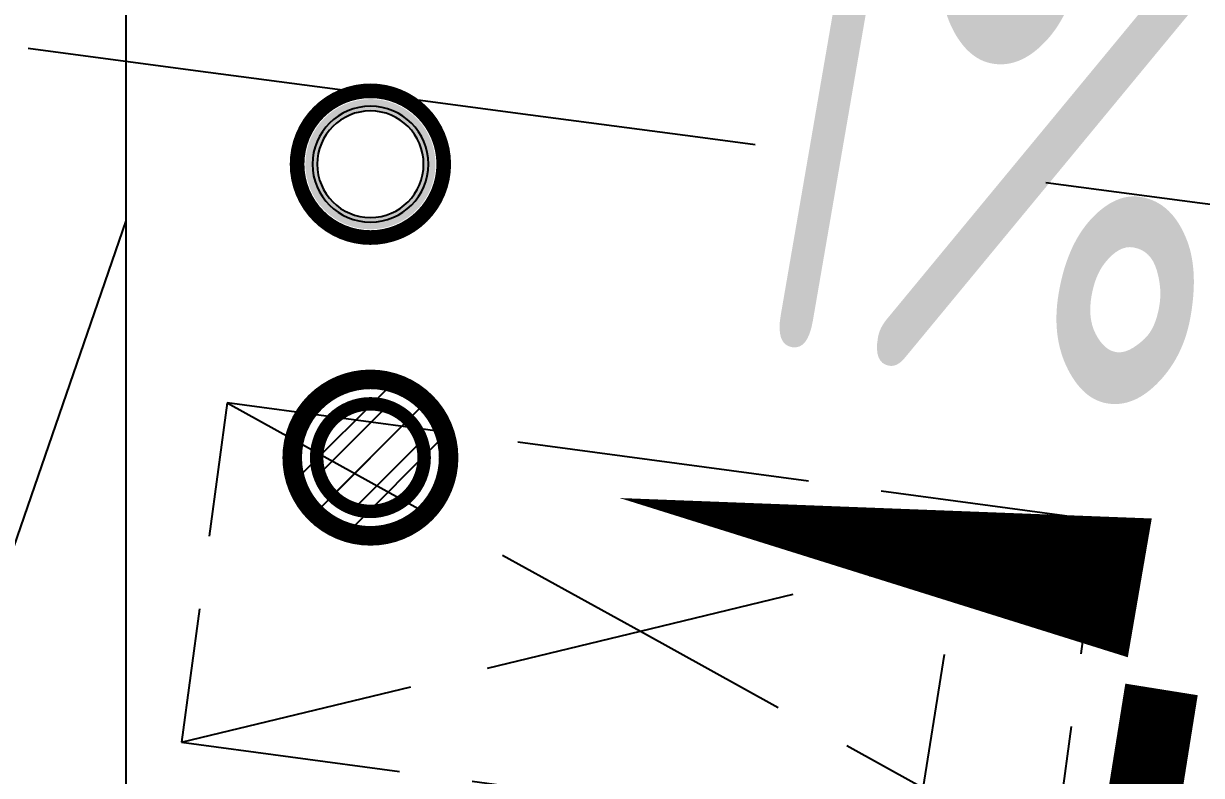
# Model space of a CAD drawing. Header units: inches. Extents: x 0 to 1813292486, y 0 to 3473589894.
# Drawn here: x 600527981 to 600529186, y 3473205584 to 3473206353 of the extents above; entities that cross this region are included whole.
import ezdxf
from ezdxf.enums import TextEntityAlignment as Align

# ---------------------------------------------------------------- set-up
doc = ezdxf.new("R2010")
doc.units = ezdxf.units.IN
doc.header["$LTSCALE"] = 1000
doc.header["$MEASUREMENT"] = 0
doc.linetypes.add('AX-MALL-WALL-P02-QT$0$DASH', pattern=[0.35, 0.25, -0.1])
for name, color, linetype in [('A-Anno-Note', 241, 'Continuous'), ('AX-MALL-DIM-P02$0$A-Anno-Dims', 3, 'Continuous'), ('AX-MALL-DIM-P02$0$A-Anno-Note', 241, 'Continuous'), ('AX-MALL-DIM-SY-P02$0$DIM_IDEN', 3, 'Continuous'), ('AX-MALL-P02-200$0$A-Anno-Note', 241, 'Continuous'), ('AX-MALL-WALL-P02$0$A-Anno-Note', 241, 'Continuous'), ('AX-MALL-WALL-P02-QT$0$A-Detl-Patt', 8, 'Continuous'), ('AX-MALL-WALL-P02-QT$0$A-Detl-Thin', 131, 'Continuous'), ('AX-MALL-WALL-P02-QT$0$A-Fixt', 81, 'Continuous'), ('AX-MALL-WALL-P02-QT$0$A-Wall', 2, 'Continuous'), ('AX-MALL-WALL-P02-QT$0$A-Wall-Patt', 13, 'Continuous'), ('PX-MALL-P02-LG$0$P-Airr-Pipe', 140, 'Continuous'), ('PX-MALL-P02-LG$0$P-Drain-Fldr', 4, 'Continuous'), ('PX-MALL-P02-LG$0$P-Drain-Fldr-ARCH', 161, 'Continuous'), ('PX-MALL-P02-LG$0$P-Drain-Fldr-W100', 4, 'Continuous'), ('PX-MALL-P02-LG$0$P-Drain-Fldr-W50', 4, 'Continuous'), ('PX-MALL-P02-LG$0$P-Pipe-Risr', 7, 'Continuous'), ('PX-MALL-P02-LG$0$P-Pipe-Risr-Arch', 6, 'Continuous'), ('PX-MALL-P02-LG$0$P-Pipe-Risr-W100', 6, 'Continuous'), ('PX-MALL-P02-LG$0$P-Pipe-Risr-W50', 6, 'Continuous')]:
    doc.layers.add(name, color=color, linetype=linetype)
doc.styles.add('AX-MALL-DIM-P02$0$_TCH_DIM', font='gbenor.shx')
doc.styles.add('PX-MALL-P02-LG$0$jzfz', font='gbenor.shx', dxfattribs={"bigfont": 'gbcbig.shx'})

# ---------------------------------------------------------------- blocks, each defined once
blk = doc.blocks.new('AX-MALL-WALL-P02-QT$0$JB-AC(O)-Hide')
for p, q in [((-225, 174.9999999999709), (-450, 174.9999999999709)), ((-450, 174.9999999999709), (-450, 37.4999999999709)), ((-450, 174.9999999999709), (-225, 87.4999999999709)), ((150, 174.9999999999709), (-150, 174.9999999999709)), ((450, 174.9999999999709), (225.0000000000582, 174.9999999999709)), ((225.0000000000582, 87.5), (450, 174.9999999999709)), ((450, 37.4999999999709), (450, 174.9999999999709)), ((-150, 58.33333333331393), (0, -2.91038304567337e-11)), ((0, -2.91038304567337e-11), (150, 58.33333333331393)), ((-150, -58.33333333337214), (0, 0)), ((0, 0), (150, -58.33333333337214)), ((-450, -37.5000000000291), (-450, -175.0000000000291)), ((450, -175.0000000000291), (450, -37.5000000000291)), ((-450, -175.0000000000291), (-225, -87.5000000000291)), ((225.0000000000582, -87.50000000005821), (450, -175.0000000000291)), ((-450, -175.0000000000291), (-225, -175.0000000000291)), ((-150, -175.0000000000291), (150, -175.0000000000291)), ((225.0000000000582, -175.0000000000291), (450, -175.0000000000291))]:
    blk.add_line(p, q)
blk = doc.blocks.new('AX-MALL-WALL-P02-QT$0$tj')
at = {"layer": 'AX-MALL-WALL-P02-QT$0$A-Detl-Patt'}
h = blk.add_hatch(dxfattribs=at)
h.set_pattern_fill('STEEL', color=256, scale=100.0000000000001, angle=50.43183869082386)
h.set_pattern_definition([(75.00000000004839, (-14278.19445574284, 156289.8254051208), (-153.3407249234246, 41.08752340989569), []), (75.00000000004839, (-14317.88195610046, 156358.5661673546), (-153.3407249234246, 41.08752340989569), [])])
edge = h.paths.add_edge_path()
edge.add_line((88101.273016572, 47666.64152574539), (87883.93542659283, 47459.84604215622))
edge.add_line((87883.93542659283, 47459.84604215622), (91571.54751467705, 43584.64122533798))
edge.add_arc((262949.389629302, 558937.705083496), 543101.4133620498, 251.6057364187558, 260.0288666978238)
edge.add_arc((172180.8466627672, -2862.146247219684), 27099.9982179492, 64.7128659603706, 96.9316049602786, ccw=False)
edge.add_arc((262948.9730309481, 558936.3205539446), 543099.9677998082, 261.6155114784545, 271.7251478115656)
edge.add_line((279298.9759148359, 16082.51663446426), (279298.9759315252, 16382.65274763107))
edge.add_arc((262948.9742454757, 558936.3204835369), 542799.9676941936, 261.62020364125146, 271.7261014454634, ccw=False)
edge.add_arc((172180.8456921196, -2862.14609140989), 27400.00151046549, 64.80631838577902, 96.83815911678944)
edge.add_arc((262949.394896181, 558937.7037490648), 542801.4137571028, 251.6136389015772, 260.02417327084333, ccw=False)
edge.add_line((91737.26096642017, 43845.69257831573), (88101.273016572, 47666.64152574539))
blk = doc.blocks.new('AX-MALL-WALL-P02-QT')
at = {"layer": 'AX-MALL-WALL-P02-QT$0$A-Wall-Patt'}
h = blk.add_hatch(dxfattribs=at)
h.set_pattern_fill('普通砖', color=256, scale=200, style=0)
h.set_pattern_definition([(45, (0, 359.0227), (-353.55353201463, 353.55353201463), [])])
h.paths.add_polyline_path([(600332180.6903054, 3473083770.51815), (600332309.3063495, 3473083815.376318), (600335280.1953036, 3473091790.288926), (600335252.6320435, 3473091907.270596), (600335127.6869571, 3473091953.816307), (600332131.1824615, 3473083910.142561)])
at = {"layer": 'AX-MALL-WALL-P02-QT$0$A-Detl-Thin', "linetype": 'AX-MALL-WALL-P02-QT$0$DASH', "ltscale": 3}
for points in [[(600332572.4014926, 3473084808.073072, 0.002611264393098063), (600337554.476346, 3473082190.708711, 0.001755035622317991)], [(600332501.9671997, 3473084619.002655, 0.00256319058968226), (600337394.0175751, 3473082048.641384, 0.002469518154444497)]]:
    blk.add_lwpolyline(points, format="xyb", dxfattribs=at)
at = {"layer": 'AX-MALL-WALL-P02-QT$0$A-Wall'}
blk.add_line((600332309.3063495, 3473083815.376318), (600335280.1953036, 3473091790.288926), dxfattribs=at)
at = {"layer": 'AX-MALL-WALL-P02-QT$0$A-Detl-Thin', "rotation": 339.5681613091762}
blk.add_blockref('AX-MALL-WALL-P02-QT$0$tj', (600144118.6961328, 3473128496.287411), dxfattribs=at)
at = {"layer": 'AX-MALL-WALL-P02-QT$0$A-Fixt', "rotation": 331.8933905104711}
blk.add_blockref('AX-MALL-WALL-P02-QT$0$JB-AC(O)-Hide', (600332880.5676017, 3473083841.709521), dxfattribs=at)
blk = doc.blocks.new('AX-MALL-WALL-P02')
at = {"layer": 'AX-MALL-WALL-P02$0$A-Anno-Note'}
blk.add_blockref('AX-MALL-WALL-P02-QT', (0, 0), dxfattribs=at)
blk = doc.blocks.new('PX-MALL-P02-LG$0$P-Risr')
at = {"layer": 'PX-MALL-P02-LG$0$P-Pipe-Risr-W50'}
h = blk.add_hatch(color=0, dxfattribs=at)
edge = h.paths.add_edge_path()
edge.add_ellipse((0, 0), major_axis=(47.05795628796547, 47.05795628796547), ratio=0.9999999999999695, start_angle=225.0000000000009, end_angle=405.0000000000009, ccw=False)
edge.add_ellipse((0, 0), major_axis=(47.05795628796764, 47.05795628796764), ratio=0.9999999999998785, start_angle=133.9675974886221, end_angle=225.0000000000035, ccw=False)
edge.add_line((-66.53919663240958, 1.199087783927098), (-54.4367953546693, 1.199087783927098))
edge.add_ellipse((0, 0), major_axis=(-38.50196423560672, 38.50196423560672), ratio=0.9999999999999859, start_angle=43.73814098242129, end_angle=134.9999999999996)
edge.add_ellipse((0, 0), major_axis=(38.50196423561096, 38.50196423561096), ratio=0.9999999999998216, start_angle=225.0000000000051, end_angle=405.0000000000051)
edge.add_ellipse((0, 0), major_axis=(38.50196423560679, 38.50196423560679), ratio=0.9999999999999831, start_angle=45.00000000000048, end_angle=133.7381409824204)
edge.add_line((-54.43679535467527, 1.199087783927098), (-66.53919663241555, 1.199087783927098))
edge.add_ellipse((0, 0), major_axis=(-47.05795628796762, 47.05795628796762), ratio=0.9999999999998742, start_angle=-45.00000000000358, end_angle=43.967597488629224, ccw=False)
at = {"layer": 'PX-MALL-P02-LG$0$P-Pipe-Risr-Arch', "ltscale": 0.7}
blk.add_circle((0, 0), 59.29000000000001, dxfattribs=at)
at = {"layer": 'PX-MALL-P02-LG$0$P-Pipe-Risr-W100', "color": 0, "const_width": 15}
blk.add_lwpolyline([(-75, 0, 1), (75, 0, 1)], format="xyb", close=True, dxfattribs=at)
at = {"layer": 'PX-MALL-P02-LG$0$P-Pipe-Risr-W50'}
blk.add_circle((0, 0), 54.45000000000001, dxfattribs=at)
at = {"layer": 'PX-MALL-P02-LG$0$P-Pipe-Risr', "style": 'PX-MALL-P02-LG$0$jzfz', "width": 0.6, "flags": 1}
for tag, p in [('SYS-MARK', (0.3310501334344735, -45.65933377496549)), ('RANGE', (0.3337570973526454, -45.67887874227017))]:
    blk.add_attdef(tag, text='', height=0.015625, dxfattribs=at).set_placement(p, align=Align.MIDDLE)
blk = doc.blocks.new('PX-MALL-P02-LG$0$A$C5A9C1854')
at = {"layer": 'PX-MALL-P02-LG$0$P-Drain-Fldr-W50', "ltscale": 0.7}
for p, q in [((52.36634142632829, -16.81565596791916), (-16.81565596786095, 52.36634142627008)), ((38.89087296527578, -38.89087296521757), (-38.89087296527578, 38.89087296521757)), ((16.81565596797736, -52.36634142627008), (-52.36634142621187, 16.81565596791916))]:
    blk.add_line(p, q, dxfattribs=at)
at = {"layer": 'PX-MALL-P02-LG$0$P-Drain-Fldr-W50', "ltscale": 0.7, "const_width": 13.75}
blk.add_lwpolyline([(-54.99999999994179, 0, 1), (55.00000000005821, 0, 1)], format="xyb", close=True, dxfattribs=at)
blk = doc.blocks.new('PX-MALL-P02-LG$0$A$C7D2520B3')
at = {"layer": 'PX-MALL-P02-LG$0$P-Drain-Fldr', "ltscale": 0.7}
for p, q in [((78.54951213949244, -25.22348395187873), (-25.22348395179142, 78.54951213940512)), ((58.33630944791366, -58.33630944788456), (-58.33630944791366, 58.33630944788456)), ((25.22348395196605, -78.54951213940512), (-78.54951213931781, 25.22348395187873))]:
    blk.add_line(p, q, dxfattribs=at)
at = {"layer": 'PX-MALL-P02-LG$0$P-Drain-Fldr', "ltscale": 0.7, "const_width": 20}
blk.add_lwpolyline([(5.820766091346741e-11, -80, 1), (5.820766091346741e-11, 80, 1)], format="xyb", close=True, dxfattribs=at)
blk = doc.blocks.new('PX-MALL-P02-LG$0$A$C2257314B')
at = {"layer": 'PX-MALL-P02-LG$0$P-Drain-Fldr-ARCH', "ltscale": 0.7}
for p, q in [((52.36634142632829, -16.81565596791916), (-16.81565596786095, 52.36634142627008)), ((38.89087296527578, -38.89087296521757), (-38.89087296527578, 38.89087296521757)), ((16.81565596797736, -52.36634142627008), (-52.36634142621187, 16.81565596791916))]:
    blk.add_line(p, q, dxfattribs=at)
for start, end in [(0, 180), (180, 0)]:
    blk.add_arc((5.820766091346741e-11, -1.77635683940025e-15), 55, start, end, dxfattribs=at)
blk = doc.blocks.new('PX-MALL-P02-LG$0$P-Drain-Fldr')
blk.add_blockref('PX-MALL-P02-LG$0$A$C2257314B', (0, 0))
at = {"layer": 'PX-MALL-P02-LG$0$P-Drain-Fldr-W100'}
blk.add_blockref('PX-MALL-P02-LG$0$A$C7D2520B3', (0, 0), dxfattribs=at)
at = {"layer": 'PX-MALL-P02-LG$0$P-Drain-Fldr-W50'}
blk.add_blockref('PX-MALL-P02-LG$0$A$C5A9C1854', (0, 0), dxfattribs=at)
blk = doc.blocks.new('PX-MALL-P02-LG')
at = {"layer": 'PX-MALL-P02-LG$0$P-Airr-Pipe', "xscale": -1, "rotation": 69.56816130750386}
blk.add_blockref('PX-MALL-P02-LG$0$P-Risr', (600332788.5189219, 3473084385.613977), dxfattribs=at)
at = {"layer": 'PX-MALL-P02-LG$0$P-Drain-Fldr', "xscale": -0.9999999999999991, "rotation": 339.5681613075038}
blk.add_blockref('PX-MALL-P02-LG$0$P-Drain-Fldr', (600332683.7910722, 3473084104.487533), dxfattribs=at)
blk = doc.blocks.new('AX-MALL-DIM-SY-P02')
at = {"layer": 'AX-MALL-DIM-SY-P02$0$DIM_IDEN'}
blk.add_line((600333163.6091613, 3473083710.762327), (600329476.7764863, 3473077200.485835), dxfattribs=at)
at = {"layer": 'AX-MALL-DIM-SY-P02$0$DIM_IDEN', "const_width": 75}
blk.add_lwpolyline([(600333359.3941242, 3473083599.887405), (600332989.8110511, 3473082947.270863)], dxfattribs=at)
blk = doc.blocks.new('AX-MALL-DIM-P02')
at = {"layer": 'AX-MALL-DIM-P02$0$A-Anno-Dims'}
blk.add_lwpolyline([(600333518.6616534, 3473083621.13724, 0, 0, 0), (600332908.2380098, 3473083976.79214, 0, 144, 0), (600333374.8201255, 3473083704.944519, 0, 0, 0)], format="xyseb", dxfattribs=at)
blk.add_blockref('AX-MALL-DIM-SY-P02', (0, 0), dxfattribs=at)
at = {"layer": 'AX-MALL-DIM-P02$0$A-Anno-Note', "style": 'AX-MALL-DIM-P02$0$_TCH_DIM', "width": 0.7}
blk.add_text('1%', height=535.5, rotation=329.7733746011463, dxfattribs=at).set_placement((600333041.9630938, 3473084107.410851))
blk = doc.blocks.new('AX-MALL-P02-200')
at = {"layer": 'AX-MALL-P02-200$0$A-Anno-Note'}
blk.add_blockref('AX-MALL-WALL-P02', (0, 0), dxfattribs=at)
for name in ['AX-MALL-DIM-P02', 'PX-MALL-P02-LG']:
    blk.add_blockref(name, (0, 0), dxfattribs=at)

msp = doc.modelspace()

# ---------------------------------------------------------------- block references
at = {"layer": 'A-Anno-Note', "rotation": 20.43183869077545}
msp.add_blockref('AX-MALL-P02-200', (1250392458.527329, 9048125.682563305), dxfattribs=at)

doc.saveas('drawing.dxf')
